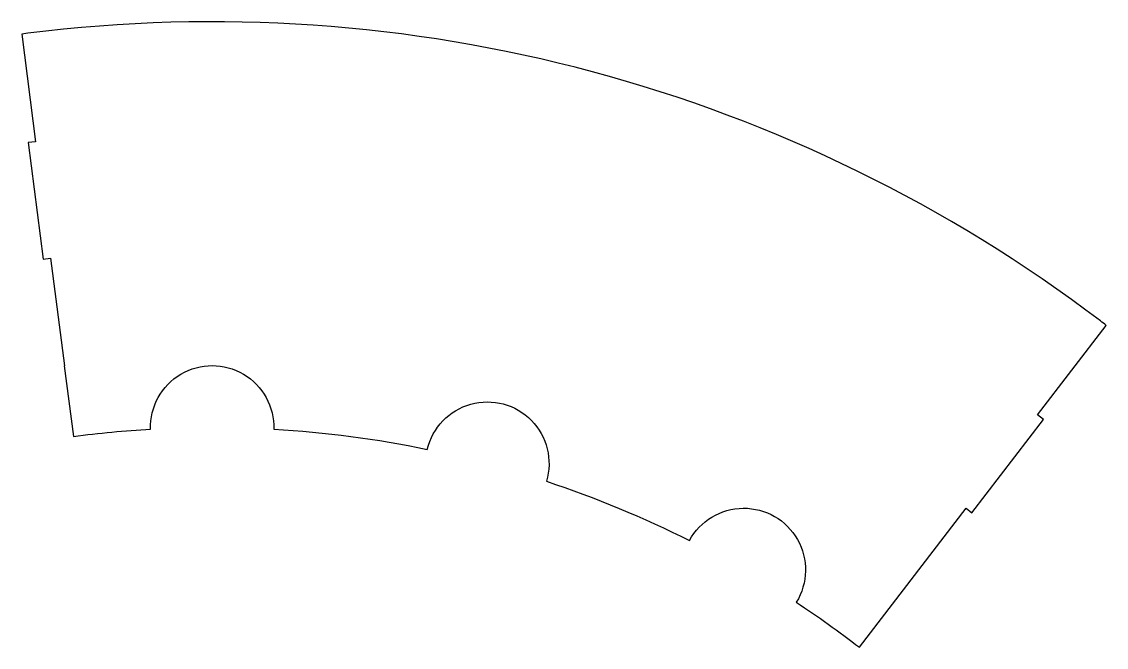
# Model space of a CAD drawing. Header units: inches. Extents: x -6.5 to 30.4, y 28.7 to 50.
import ezdxf

# ---------------------------------------------------------------- set-up
doc = ezdxf.new("R2010")
doc.units = ezdxf.units.IN
doc.header["$MEASUREMENT"] = 0

msp = doc.modelspace()

# ---------------------------------------------------------------- linework, layer by layer
msp.add_lwpolyline([(-4.723, 35.891, -0.018207), (-2.099, 36.139, -1.029439), (2.099, 36.139, -0.036456), (7.326, 35.451, -1.029439), (11.381, 34.364, -0.036456), (16.252, 32.347, -1.029439), (19.887, 30.248, -0.018238), (22.039, 28.718), (25.669, 33.448), (25.867, 33.296), (28.303, 36.469), (28.104, 36.622), (30.442, 39.668, 0.00126), (30.241, 39.821), (30.24, 39.819, 0.19629), (-6.273, 49.605), (-6.484, 49.578), (-6.013, 45.918), (-6.261, 45.886), (-5.751, 41.919), (-5.503, 41.951), (-5.032, 38.291), (-5.039, 38.29)], format="xyb", close=True)

doc.saveas('drawing.dxf')
